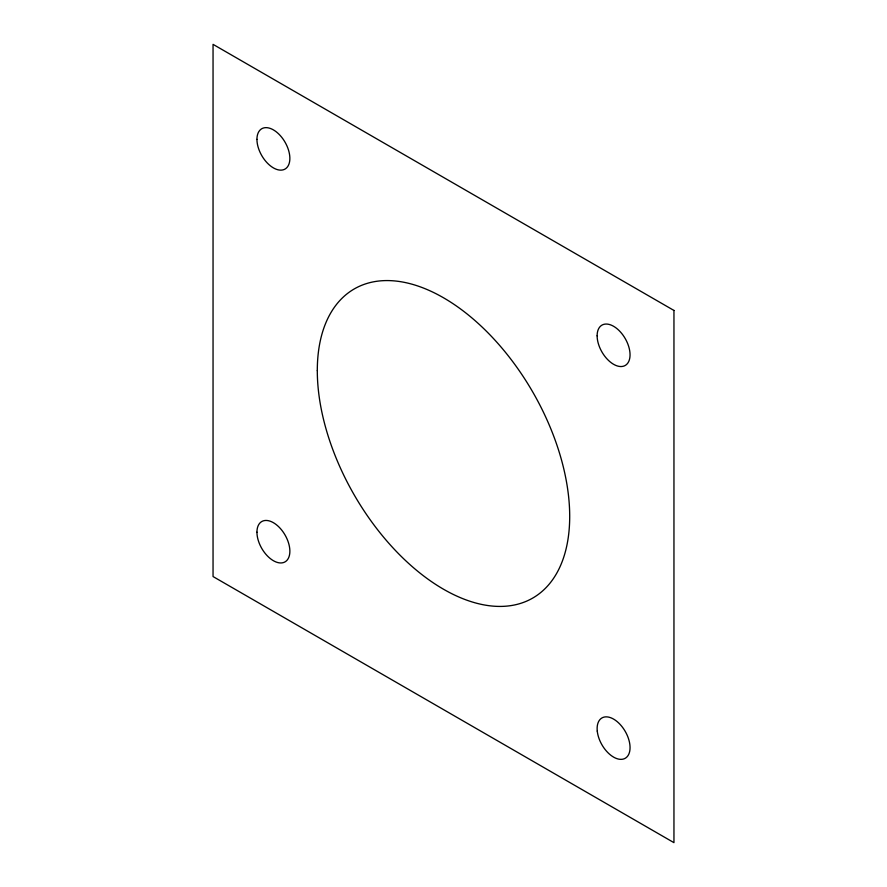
<?xml version="1.0" encoding="UTF-8"?>
<svg xmlns="http://www.w3.org/2000/svg" width="887" height="887" viewBox="0 0 887 887"><rect width="100%" height="100%" fill="white"/><g stroke="black" fill="none" stroke-linecap="round" stroke-linejoin="round"><path stroke-width="1.33" d="M673.954 310.45L213.046 44.35L213.046 576.55L673.954 842.65L673.954 310.45M256.942 139.381A23.284 13.438 60 0 0 281.634 170.104A23.284 13.438 60 0 0 281.634 137.186A23.284 13.438 60 0 0 256.942 139.381M597.128 335.796A23.284 13.438 60 0 0 621.82 366.508A23.284 13.438 60 0 0 621.82 333.59A23.284 13.438 60 0 0 597.128 335.796M317.302 370.644A178.475 103.036 60 0 0 506.599 606.131A178.475 103.036 60 0 0 506.599 353.736A178.475 103.036 60 0 0 317.302 370.644M597.261 731.099A23.284 13.438 60 0 0 623.561 758.995A23.284 13.438 60 0 0 619.946 724.247A23.284 13.438 60 0 0 597.261 731.099M256.942 532.2A23.284 13.438 60 0 0 281.634 562.923A23.284 13.438 60 0 0 281.634 529.994A23.284 13.438 60 0 0 256.942 532.2"/></g></svg>
